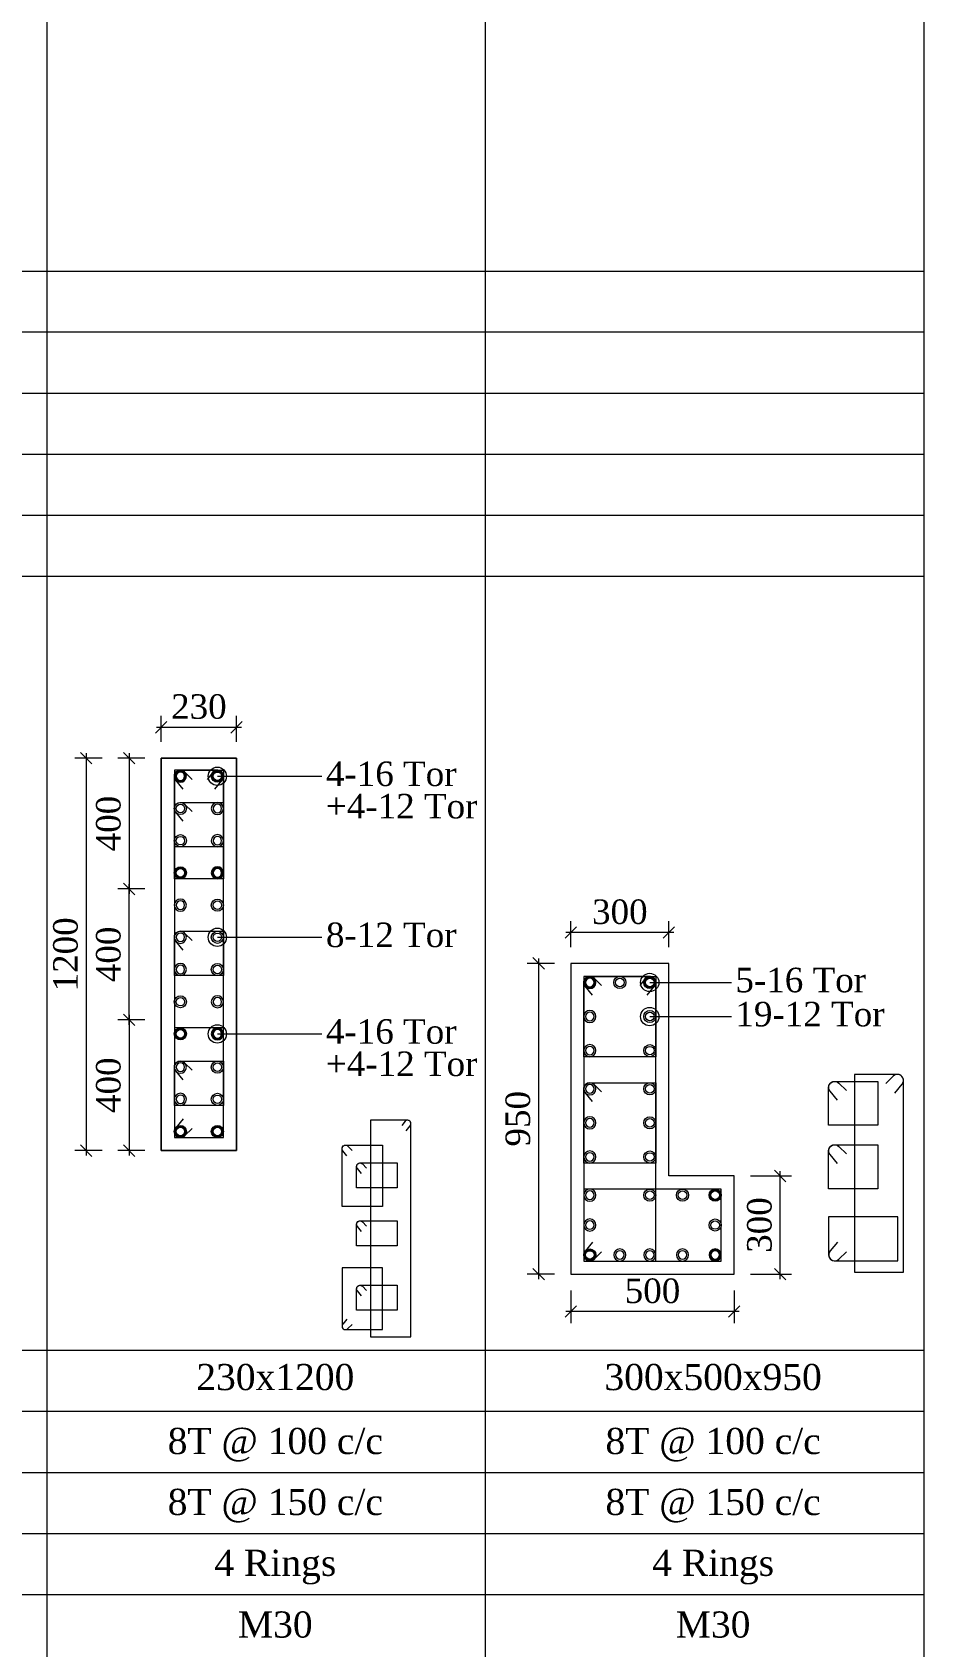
# Model space of a CAD drawing. Header units: metres. Extents: x 95882 to 260884, y 3603 to 81317.
# Drawn here: x 195343 to 198069, y 39131 to 44067 of the extents above; entities that cross this region are included whole.
import ezdxf
from ezdxf.enums import TextEntityAlignment as Align

# ---------------------------------------------------------------- set-up
doc = ezdxf.new("R2010")
doc.units = ezdxf.units.M
doc.header["$LTSCALE"] = 0.05
doc.header["$MEASUREMENT"] = 0
doc.header["$PDMODE"] = 34
doc.header["$PDSIZE"] = -2.5
doc.layers.get('0').update_dxf_attribs({"linetype": 'CONTINUOUS', "lineweight": 0})
doc.layers.get('DEFPOINTS').update_dxf_attribs({"linetype": 'CONTINUOUS'})
for name, color, linetype, lineweight in [('S-DIM-R', 7, 'CONTINUOUS', 9), ('S-SECTION', 5, 'CONTINUOUS', 5), ('S-SECTION MARK', 124, 'CONTINUOUS', 0), ('S-SHEET', 251, 'CONTINUOUS', 0), ('S-STEEL COL_DIA', 1, 'CONTINUOUS', 9), ('S-STEEL RING', 1, 'CONTINUOUS', 9), ('S-TEXT', 7, 'CONTINUOUS', 0), ('S-TEXT COL SIZE', 7, 'CONTINUOUS', 15), ('S-TEXT MIX', 1, 'CONTINUOUS', 15), ('S-TEXT RINGS', 7, 'CONTINUOUS', 15)]:
    doc.layers.add(name, color=color, linetype=linetype, lineweight=lineweight)
doc.styles.add('AAPL-ADRESS tahoma', font='tahoma.ttf')
doc.styles.add('S-ROMANS', font='times.ttf')
doc.styles.get("Standard").update_dxf_attribs({"font": 'times.ttf'})
doc.styles.add('TEXT', font='times.ttf')
doc.dimstyles.new('75mm', dxfattribs={"dimscale": 140, "dimtxt": 1, "dimasz": 0.35, "dimexe": 0.5, "dimexo": 1, "dimgap": 0.01, "dimtad": 0, "dimdec": 0, "dimzin": 12, "dimdsep": 46, "dimtxsty": 'AAPL-ADRESS tahoma', "dimblk": 'OBLIQUE', "dimcen": 0.35, "dimdle": 0.01, "dimse1": 1, "dimse2": 1, "dimclrd": 256, "dimclre": 256, "dimclrt": 256, "dimadec": 0, "dimazin": 3, "dimtfac": 1, "dimtdec": 0, "dimtmove": 1, "dimatfit": 3, "dimldrblk": 'DOTSMALL', "dimfxl": 1, "dimtolj": 1, "dimtzin": 0, "dimarcsym": 1})
doc.dimstyles.new('S_DIM', dxfattribs={"dimtxt": 75, "dimasz": 35, "dimexe": 35, "dimexo": 50, "dimgap": 25, "dimtad": 1, "dimdec": 0, "dimzin": 0, "dimdsep": 46, "dimtxsty": 'Standard', "dimblk": 'OBLIQUE', "dimcen": 0.09, "dimdle": 15, "dimclrd": 256, "dimclre": 256, "dimclrt": 256, "dimadec": 0, "dimazin": 0, "dimtfac": 1, "dimtdec": 0, "dimtofl": 0, "dimtmove": 0, "dimatfit": 3, "dimfxl": 1, "dimtolj": 1, "dimtzin": 0, "dimlwd": -1, "dimlwe": -1, "dimarcsym": 0})

# ---------------------------------------------------------------- blocks, each defined once
blk = doc.blocks.new('_Oblique')
at = {"color": 0, "linetype": 'ByBlock', "lineweight": -2}
blk.add_line((-0.5, -0.5), (0.5, 0.5), dxfattribs=at)
blk = doc.blocks.new('*D702')
at = {"layer": 'DEFPOINTS', "color": 0, "transparency": 16777216}
for p in [(196989.4, 41220.7, -0.1), (196891.1, 40270.7), (196989.4, 40270.7, -0.1)]:
    blk.add_point(p, dxfattribs=at)
at = {"layer": 'S-DIM-R', "transparency": 16777216}
for p, q in [((196939.4, 41220.7), (196856.1, 41220.7)), ((196891.1, 41235.7), (196891.1, 40255.7)), ((196939.4, 40270.7), (196856.1, 40270.7))]:
    blk.add_line(p, q, dxfattribs=at)
at = {"layer": 'S-DIM-R', "transparency": 16777216, "xscale": 35, "yscale": 35, "zscale": 35}
for p, rotation in [((196891.1, 41220.7), 90), ((196891.1, 40270.7), 270)]:
    blk.add_blockref('_Oblique', p, dxfattribs=dict(at, rotation=rotation))
at = {"layer": 'S-DIM-R', "transparency": 16777216, "insert": (196827.9, 40745.7), "char_height": 75, "attachment_point": 5, "rotation": 90}
blk.add_mtext('\\A1;950', dxfattribs=at)
blk = doc.blocks.new('*D703')
at = {"layer": 'DEFPOINTS', "color": 0, "transparency": 16777216}
for p in [(196989.4, 41314.9), (196989.4, 41220.7, 0), (197289.4, 41220.7, 0)]:
    blk.add_point(p, dxfattribs=at)
at = {"layer": 'S-DIM-R', "transparency": 16777216}
for p, q in [((197304.4, 41314.9), (196974.4, 41314.9)), ((196989.4, 41270.7), (196989.4, 41349.9)), ((197289.4, 41270.7), (197289.4, 41349.9))]:
    blk.add_line(p, q, dxfattribs=at)
at = {"layer": 'S-DIM-R', "transparency": 16777216, "xscale": 35, "yscale": 35, "zscale": 35, "rotation": 180}
blk.add_blockref('_Oblique', (196989.4, 41314.9), dxfattribs=at)
at = {"layer": 'S-DIM-R', "transparency": 16777216, "xscale": 35, "yscale": 35, "zscale": 35}
blk.add_blockref('_Oblique', (197289.4, 41314.9), dxfattribs=at)
at = {"layer": 'S-DIM-R', "transparency": 16777216, "insert": (197139.4, 41378.1), "char_height": 75, "attachment_point": 5}
blk.add_mtext('\\A1;300', dxfattribs=at)
blk = doc.blocks.new('*U5')
at = {"layer": 'S-STEEL COL_DIA'}
h = blk.add_hatch(color=256, dxfattribs=at)
h.dxf.hatch_style = 1
h.paths.add_polyline_path([(-18.5, 0, 1), (18.5, 0, 1)])
h.paths.add_polyline_path([(13, 0, -1), (-13, 0, -1)], flags=16)
at = {"layer": 'S-STEEL COL_DIA', "lineweight": 5}
for radius in [18.5, 13]:
    blk.add_circle((0, 0), radius, dxfattribs=at)
blk = doc.blocks.new('*U7')
at = {"layer": 'S-STEEL COL_DIA', "lineweight": 5}
for radius in [18.5, 13, 13]:
    blk.add_circle((0, 0), radius, dxfattribs=at)
blk = doc.blocks.new('*D723')
at = {"layer": 'DEFPOINTS', "color": 0, "transparency": 16777216}
for p in [(195737.4, 41048.2, -0.1), (195639.1, 40648.2), (195737.4, 40648.2, -0.1)]:
    blk.add_point(p, dxfattribs=at)
at = {"layer": 'S-DIM-R', "transparency": 16777216}
for p, q in [((195687.4, 41048.2), (195604.1, 41048.2)), ((195639.1, 41063.2), (195639.1, 40633.2)), ((195687.4, 40648.2), (195604.1, 40648.2))]:
    blk.add_line(p, q, dxfattribs=at)
at = {"layer": 'S-DIM-R', "transparency": 16777216, "xscale": 35, "yscale": 35, "zscale": 35}
for p, rotation in [((195639.1, 41048.2), 90), ((195639.1, 40648.2), 270)]:
    blk.add_blockref('_Oblique', p, dxfattribs=dict(at, rotation=rotation))
at = {"layer": 'S-DIM-R', "transparency": 16777216, "insert": (195576, 40848.2), "char_height": 75, "attachment_point": 5, "rotation": 90}
blk.add_mtext('\\A1;400', dxfattribs=at)
blk = doc.blocks.new('*D724')
at = {"layer": 'DEFPOINTS', "color": 0, "transparency": 16777216}
for p in [(195737.4, 41942.3), (195737.4, 41848.2, 0), (195967.4, 41848.2, 0)]:
    blk.add_point(p, dxfattribs=at)
at = {"layer": 'S-DIM-R', "transparency": 16777216}
for p, q in [((195737.4, 41898.2), (195737.4, 41977.3)), ((195967.4, 41898.2), (195967.4, 41977.3)), ((195982.4, 41942.3), (195722.4, 41942.3))]:
    blk.add_line(p, q, dxfattribs=at)
at = {"layer": 'S-DIM-R', "transparency": 16777216, "xscale": 35, "yscale": 35, "zscale": 35, "rotation": 180}
blk.add_blockref('_Oblique', (195737.4, 41942.3), dxfattribs=at)
at = {"layer": 'S-DIM-R', "transparency": 16777216, "xscale": 35, "yscale": 35, "zscale": 35}
blk.add_blockref('_Oblique', (195967.4, 41942.3), dxfattribs=at)
at = {"layer": 'S-DIM-R', "transparency": 16777216, "insert": (195852.4, 42005.5), "char_height": 75, "attachment_point": 5}
blk.add_mtext('\\A1;230', dxfattribs=at)
blk = doc.blocks.new('*D725')
at = {"layer": 'DEFPOINTS', "color": 0, "transparency": 16777216}
for p in [(195606.2, 41848.2, -0.1), (195507.9, 40648.2), (195606.2, 40648.2, -0.1)]:
    blk.add_point(p, dxfattribs=at)
at = {"layer": 'S-DIM-R', "transparency": 16777216}
for p, q in [((195507.9, 41863.2), (195507.9, 40633.2)), ((195556.2, 41848.2), (195472.9, 41848.2)), ((195556.2, 40648.2), (195472.9, 40648.2))]:
    blk.add_line(p, q, dxfattribs=at)
at = {"layer": 'S-DIM-R', "transparency": 16777216, "xscale": 35, "yscale": 35, "zscale": 35}
for p, rotation in [((195507.9, 41848.2), 90), ((195507.9, 40648.2), 270)]:
    blk.add_blockref('_Oblique', p, dxfattribs=dict(at, rotation=rotation))
at = {"layer": 'S-DIM-R', "transparency": 16777216, "insert": (195444.8, 41248.2), "char_height": 75, "attachment_point": 5, "rotation": 90}
blk.add_mtext('\\A1;1200', dxfattribs=at)
blk = doc.blocks.new('*D726')
at = {"layer": 'DEFPOINTS', "color": 0, "transparency": 16777216}
for p in [(195639.1, 41448.2), (195737.4, 41448.2, -0.1), (195737.4, 41048.2, -0.1)]:
    blk.add_point(p, dxfattribs=at)
at = {"layer": 'S-DIM-R', "transparency": 16777216}
for p, q in [((195639.1, 41033.2), (195639.1, 41463.2)), ((195687.4, 41448.2), (195604.1, 41448.2)), ((195687.4, 41048.2), (195604.1, 41048.2))]:
    blk.add_line(p, q, dxfattribs=at)
at = {"layer": 'S-DIM-R', "transparency": 16777216, "xscale": 35, "yscale": 35, "zscale": 35}
for p, rotation in [((195639.1, 41448.2), 90), ((195639.1, 41048.2), 270)]:
    blk.add_blockref('_Oblique', p, dxfattribs=dict(at, rotation=rotation))
at = {"layer": 'S-DIM-R', "transparency": 16777216, "insert": (195576, 41248.2), "char_height": 75, "attachment_point": 5, "rotation": 90}
blk.add_mtext('\\A1;400', dxfattribs=at)
blk = doc.blocks.new('*D727')
at = {"layer": 'DEFPOINTS', "color": 0, "transparency": 16777216}
for p in [(195737.4, 41848.2, -0.1), (195639.1, 41448.2), (195737.4, 41448.2, -0.1)]:
    blk.add_point(p, dxfattribs=at)
at = {"layer": 'S-DIM-R', "transparency": 16777216}
for p, q in [((195639.1, 41863.2), (195639.1, 41433.2)), ((195687.4, 41848.2), (195604.1, 41848.2)), ((195687.4, 41448.2), (195604.1, 41448.2))]:
    blk.add_line(p, q, dxfattribs=at)
at = {"layer": 'S-DIM-R', "transparency": 16777216, "xscale": 35, "yscale": 35, "zscale": 35}
for p, rotation in [((195639.1, 41848.2), 90), ((195639.1, 41448.2), 270)]:
    blk.add_blockref('_Oblique', p, dxfattribs=dict(at, rotation=rotation))
at = {"layer": 'S-DIM-R', "transparency": 16777216, "insert": (195576, 41648.2), "char_height": 75, "attachment_point": 5, "rotation": 90}
blk.add_mtext('\\A1;400', dxfattribs=at)
blk = doc.blocks.new('*D728')
at = {"layer": 'DEFPOINTS', "color": 0, "transparency": 16777216}
for p in [(196989.3, 40270.7, 0.1), (197489.3, 40270.7, 0.1), (196989.3, 40156.1)]:
    blk.add_point(p, dxfattribs=at)
at = {"layer": 'S-DIM-R', "transparency": 16777216}
for p, q in [((196989.3, 40220.7), (196989.3, 40121.1)), ((197489.3, 40220.7), (197489.3, 40121.1)), ((197504.3, 40156.1), (196974.3, 40156.1))]:
    blk.add_line(p, q, dxfattribs=at)
at = {"layer": 'S-DIM-R', "transparency": 16777216, "xscale": 35, "yscale": 35, "zscale": 35, "rotation": 180}
blk.add_blockref('_Oblique', (196989.3, 40156.1), dxfattribs=at)
at = {"layer": 'S-DIM-R', "transparency": 16777216, "xscale": 35, "yscale": 35, "zscale": 35}
blk.add_blockref('_Oblique', (197489.3, 40156.1), dxfattribs=at)
at = {"layer": 'S-DIM-R', "transparency": 16777216, "insert": (197239.3, 40219.2), "char_height": 75, "attachment_point": 5}
blk.add_mtext('\\A1;500', dxfattribs=at)
blk = doc.blocks.new('*D729')
at = {"layer": 'DEFPOINTS', "color": 0, "transparency": 16777216}
for p in [(197489.3, 40570.7, 0.1), (197629.7, 40570.7), (197489.3, 40270.7, 0.1)]:
    blk.add_point(p, dxfattribs=at)
at = {"layer": 'S-DIM-R', "transparency": 16777216}
for p, q in [((197629.7, 40255.7), (197629.7, 40585.7)), ((197539.3, 40570.7), (197664.7, 40570.7)), ((197539.3, 40270.7), (197664.7, 40270.7))]:
    blk.add_line(p, q, dxfattribs=at)
at = {"layer": 'S-DIM-R', "transparency": 16777216, "xscale": 35, "yscale": 35, "zscale": 35}
for p, rotation in [((197629.7, 40570.7), 90), ((197629.7, 40270.7), 270)]:
    blk.add_blockref('_Oblique', p, dxfattribs=dict(at, rotation=rotation))
at = {"layer": 'S-DIM-R', "transparency": 16777216, "insert": (197566.5, 40420.7), "char_height": 75, "attachment_point": 5, "rotation": 90}
blk.add_mtext('\\A1;300', dxfattribs=at)

msp = doc.modelspace()

# ---------------------------------------------------------------- linework, layer by layer
at = {"layer": 'S-SECTION'}
for points, elevation in [([(195737.4, 40648.2), (195967.4, 40648.2), (195967.4, 41848.2), (195737.4, 41848.2)], 0.2), ([(195967.4, 40648.2), (195737.4, 40648.2), (195737.4, 41848.2), (195967.4, 41848.2)], 0.2), ([(197289.3, 41220.7), (196989.3, 41220.7), (196989.3, 40270.7), (197489.3, 40270.7), (197489.3, 40570.7), (197289.3, 40570.7)], 0.1)]:
    msp.add_lwpolyline(points, close=True, dxfattribs=dict(at, elevation=elevation))
at = {"layer": 'S-SHEET'}
for p, q in [((195387.3, 49003.5, 0.4), (195387.3, 9408.8, 0.3)), ((195387.3, 49003.5, 0.4), (195387.3, 9408.8, 0.3)), ((195387.3, 49003.5, 0.4), (195387.3, 9408.8, 0.3)), ((195387.3, 49003.5, 0.4), (195387.3, 9408.8, 0.3)), ((195387.3, 49003.5, 0.5), (195387.3, 9408.8, 0.4)), ((195387.3, 49003.5, 0.5), (195387.3, 9408.8, 0.4)), ((195387.3, 49003.5, 0.5), (195387.3, 9408.8, 0.4)), ((195387.3, 49003.5, 0.5), (195387.3, 9408.8, 0.4)), ((195387.3, 49003.5, 0.5), (195387.3, 9408.8, 0.4)), ((195387.3, 49003.5, 0.5), (195387.3, 9408.8, 0.4)), ((195387.3, 49003.5, 0.5), (195387.3, 9408.8, 0.4)), ((195387.3, 49003.5, 0.5), (195387.3, 9408.8, 0.4)), ((195387.3, 49003.5, 0.5), (195387.3, 9408.8, 0.4)), ((195387.3, 49003.5, 0.5), (195387.3, 9408.8, 0.4)), ((195387.3, 49003.5, 0.5), (195387.3, 9408.8, 0.4)), ((196727.9, 49003.5, 0), (196727.9, 8286.5, -0.1)), ((177084.5, 43337.4, 0), (198068.5, 43337.4, -0.1)), ((177084.5, 43151.3, 0), (198068.5, 43151.3, -0.1)), ((177084.5, 43151.3, 0), (198068.5, 43151.3, -0.1)), ((177084.5, 42964.2, 0), (198068.5, 42964.2, -0.1)), ((177691.8, 42777.6, 0), (198068.5, 42777.6, -0.1)), ((177084.5, 42591, 0), (198068.5, 42591, -0.1)), ((177084.5, 40037.9, 0), (198068.5, 40037.9, -0.1)), ((177084.5, 39851.7, 0), (198068.5, 39851.7, -0.1)), ((177084.5, 39851.7, 0), (198068.5, 39851.7, -0.1)), ((177084.5, 39664.6, 0), (198068.5, 39664.6, -0.1)), ((177691.8, 39478, 0), (198068.5, 39478, -0.1)), ((177084.5, 39291.4, 0), (198068.5, 39291.4, -0.1))]:
    msp.add_line(p, q, dxfattribs=at)
at = {"layer": 'S-SHEET', "color": 0}
for p, q in [((198068.5, 49003.5, 0), (198068.5, 8286.5, -0.1)), ((177084.5, 42404.4, 0), (198068.5, 42404.4, -0.1))]:
    msp.add_line(p, q, dxfattribs=at)
at = {"layer": 'S-STEEL RING'}
for points, elevation in [([(195900.7, 41753.7), (195923.2, 41781.1, 0.633211), (195908.9, 41811.2), (195777.4, 41811.2), (195777.4, 40688.2), (195927.4, 40688.2), (195927.4, 41792.8, 0.666768), (195895.9, 41805.9), (195878.1, 41783.2)], 0.2), ([(197222.7, 41123.2), (197245.2, 41150.6, 0.633211), (197230.9, 41180.7), (197029.4, 41180.7), (197029.4, 40310.7), (197249.4, 40310.7), (197249.4, 41162.3, 0.666768), (197217.9, 41175.4), (197200.1, 41152.7)], 0.1), ([(197979.9, 40823.9), (198002.4, 40851.2, 0.633211), (197988.1, 40881.4), (197856.6, 40881.4), (197856.6, 40276.6), (198006.6, 40276.6), (198006.6, 40862.9, 0.666768), (197975.1, 40876), (197952.3, 40853.4)], 0.2), ([(197979.9, 40823.9), (198002.4, 40851.2, 0.633211), (197988.1, 40881.4), (197856.6, 40881.4), (197856.6, 40276.6), (198006.6, 40276.6), (198006.6, 40862.9, 0.666768), (197975.1, 40876), (197952.3, 40853.4)], 0.2), ([(196485.9, 40708.8), (196498.5, 40724.2, 0.633211), (196490.5, 40741.1), (196377.1, 40741.1), (196377.1, 40078.7), (196500.9, 40078.7), (196500.9, 40730.8, 0.666768), (196483.2, 40738.1), (196473.2, 40725.4)], 0.1), ([(196485.9, 40708.8), (196498.5, 40724.2, 0.633211), (196490.5, 40741.1), (196377.1, 40741.1), (196377.1, 40078.7), (196500.9, 40078.7), (196500.9, 40730.8, 0.666768), (196483.2, 40738.1), (196473.2, 40725.4)], 0.1)]:
    msp.add_lwpolyline(points, format="xyb", dxfattribs=dict(at, elevation=elevation))
at = {"layer": 'S-STEEL RING', "color": 4}
for points, elevation in [([(195804, 41753.7), (195781.6, 41781.1, -0.633211), (195795.8, 41811.2), (195927.4, 41811.2), (195927.4, 41478.9), (195777.4, 41478.9), (195777.4, 41792.8, -0.666768), (195808.8, 41805.9), (195831.6, 41783.2)], 0.2), ([(195804, 40745.7), (195781.6, 40718.3, 0.633211), (195795.8, 40688.2), (195927.4, 40688.2), (195927.4, 41023.5), (195777.4, 41023.5), (195777.4, 40706.6, 0.666768), (195808.8, 40693.5), (195831.6, 40716.2)], 0.2), ([(196305.1, 40632.5), (196292.5, 40647.9, -0.633211), (196300.5, 40664.9), (196413.9, 40664.9), (196413.9, 40477.9), (196290.1, 40477.9), (196290.1, 40654.5, -0.666768), (196307.8, 40661.9), (196320.7, 40649.1)], 0.1), ([(196305.1, 40133.4), (196292.5, 40118, 0.633211), (196300.5, 40101), (196413.9, 40101), (196413.9, 40289.7), (196290.1, 40289.7), (196290.1, 40111.4, 0.666768), (196307.8, 40104), (196320.7, 40116.8)], 0.1)]:
    msp.add_lwpolyline(points, format="xyb", dxfattribs=dict(at, elevation=elevation))
at = {"layer": 'S-STEEL RING', "color": 3}
for points, elevation in [([(195804, 41655.2), (195781.6, 41682.6, -0.633211), (195795.8, 41712.8), (195927.4, 41712.8), (195927.4, 41577.4), (195777.4, 41577.4), (195777.4, 41694.3, -0.666768), (195808.8, 41707.4), (195831.6, 41684.8)], 0.2), ([(195804, 41261.4), (195781.6, 41288.8, -0.633211), (195795.8, 41318.9), (195927.4, 41318.9), (195927.4, 41183.5), (195777.4, 41183.5), (195777.4, 41300.5, -0.666768), (195808.8, 41313.6), (195831.6, 41290.9)], 0.2), ([(197056, 41123.2), (197033.5, 41150.6, -0.633211), (197047.8, 41180.7), (197249.4, 41180.7), (197249.4, 40935.3), (197029.4, 40935.3), (197029.4, 41162.3, -0.666768), (197060.8, 41175.4), (197083.6, 41152.7)], 0.1), ([(195804, 40864.5), (195781.6, 40891.8, -0.633211), (195795.8, 40922), (195927.4, 40922), (195927.4, 40786.6), (195777.4, 40786.6), (195777.4, 40903.5, -0.666768), (195808.8, 40916.6), (195831.6, 40894)], 0.2), ([(197056, 40798.1), (197033.5, 40825.5, -0.633211), (197047.8, 40855.6), (197249.4, 40855.6), (197249.4, 40610.2), (197029.4, 40610.2), (197029.4, 40837.2, -0.666768), (197060.8, 40850.3), (197083.6, 40827.6)], 0.1), ([(197804.5, 40802.5), (197782.1, 40829.9, -0.633211), (197796.3, 40860), (197927.9, 40860), (197927.9, 40725.6), (197777.9, 40725.6), (197777.9, 40841.6, -0.666768), (197809.3, 40854.7), (197832.2, 40832)], 0.2), ([(197804.5, 40608.8), (197782.1, 40636.1, -0.633211), (197796.3, 40666.3), (197927.9, 40666.3), (197927.9, 40531.8), (197777.9, 40531.8), (197777.9, 40647.8, -0.666768), (197809.3, 40660.9), (197832.2, 40638.3)], 0.2), ([(196349.7, 40578.2), (196337.1, 40593.6, -0.633211), (196345.1, 40610.6), (196458.5, 40610.6), (196458.5, 40534.4), (196334.7, 40534.4), (196334.7, 40600.2, -0.666768), (196352.4, 40607.5), (196365.3, 40594.8)], 0.1), ([(197056, 40368.3), (197033.5, 40340.9, 0.633211), (197047.8, 40310.7), (197449.3, 40310.7), (197449.3, 40530.7), (197029.4, 40530.7), (197029.4, 40329.2, 0.666768), (197060.8, 40316.1), (197083.6, 40338.7)], 0.1), ([(196349.7, 40401.1), (196337.1, 40416.5, -0.633211), (196345.1, 40433.5), (196458.5, 40433.5), (196458.5, 40357.3), (196334.7, 40357.3), (196334.7, 40423.1, -0.666768), (196352.4, 40430.5), (196365.3, 40417.7)], 0.1), ([(197804.5, 40368.7), (197782.1, 40341.4, 0.633211), (197796.3, 40311.2), (197989.8, 40311.2), (197989.8, 40445.7), (197777.9, 40445.7), (197777.9, 40329.7, 0.666768), (197809.3, 40316.6), (197832.2, 40339.2)], 0.2), ([(196349.7, 40204.1), (196337.1, 40219.5, -0.633211), (196345.1, 40236.5), (196458.5, 40236.5), (196458.5, 40160.4), (196334.7, 40160.4), (196334.7, 40226.1, -0.666768), (196352.4, 40233.5), (196365.3, 40220.7)], 0.1)]:
    msp.add_lwpolyline(points, format="xyb", dxfattribs=dict(at, elevation=elevation))

# ---------------------------------------------------------------- block references
at = {"layer": 'S-STEEL COL_DIA', "xscale": -1}
for name, p in [('*U5', (195795.8, 41792.8, 0.2)), ('*U7', (195795.8, 41398.9, 0.2)), ('*U7', (195795.8, 41300.5, 0.2)), ('*U7', (195795.8, 41202, 0.2)), ('*U5', (197047.8, 41162.3, 0.1)), ('*U7', (197047.8, 41058.1, 0.1)), ('*U7', (197047.8, 40954, 0.1)), ('*U7', (195795.8, 40903.5, 0.2)), ('*U7', (195795.8, 40805.1, 0.2)), ('*U7', (197047.8, 40837.2, 0.1)), ('*U7', (197047.8, 40733, 0.1)), ('*U7', (197047.8, 40628.9, 0.1)), ('*U7', (197047.8, 40512.1, 0.1)), ('*U7', (197047.8, 40420.7, 0.1))]:
    msp.add_blockref(name, p, dxfattribs=at)
at = {"layer": 'S-STEEL COL_DIA'}
for name, p in [('*U5', (195908.9, 41792.8, 0.2)), ('*U7', (195908.9, 41398.9, 0.2)), ('*U7', (195908.9, 41300.5, 0.2)), ('*U7', (195908.9, 41202, 0.2)), ('*U7', (197139.4, 41162.3, 0.1)), ('*U5', (197230.9, 41162.3, 0.1)), ('*U7', (197230.9, 41058.1, 0.1)), ('*U7', (197230.9, 40954, 0.1)), ('*U7', (195908.9, 40903.5, 0.2)), ('*U7', (195908.9, 40805.1, 0.2)), ('*U7', (197230.9, 40837.2, 0.1)), ('*U5', (195908.9, 40706.6, 0.2)), ('*U7', (197230.9, 40733, 0.1)), ('*U7', (197230.9, 40628.9, 0.1)), ('*U7', (197230.9, 40512.1, 0.1)), ('*U7', (197330.9, 40512.1, 0.1)), ('*U5', (197430.9, 40512.1, 0.2)), ('*U7', (197430.9, 40420.7, 0.1))]:
    msp.add_blockref(name, p, dxfattribs=at)
at = {"layer": 'S-STEEL COL_DIA', "rotation": 180}
for name, p in [('*U7', (195795.8, 41694.3, 0.2)), ('*U7', (195795.8, 41595.9, 0.2)), ('*U5', (195795.8, 41497.4, 0.2)), ('*U7', (195795.8, 41103.5, 0.2)), ('*U5', (195795.8, 41005.1, 0.2)), ('*U5', (195795.8, 40706.6, 0.2)), ('*U5', (197047.8, 40329.2, 0.1))]:
    msp.add_blockref(name, p, dxfattribs=at)
at = {"layer": 'S-STEEL COL_DIA', "xscale": -1, "rotation": 180}
for name, p in [('*U7', (195908.9, 41694.3, 0.2)), ('*U7', (195908.9, 41595.9, 0.2)), ('*U5', (195908.9, 41497.4, 0.2)), ('*U7', (195908.9, 41103.5, 0.2)), ('*U5', (195908.9, 41005.1, 0.2)), ('*U7', (197139.4, 40329.2, 0.1)), ('*U7', (197230.9, 40329.2, 0.1)), ('*U7', (197330.9, 40329.2, 0.1)), ('*U5', (197430.9, 40329.2, 0.1))]:
    msp.add_blockref(name, p, dxfattribs=at)

# ---------------------------------------------------------------- texts
at = {"layer": 'S-TEXT', "color": 7, "style": 'TEXT'}
for s, p in [('4-16 Tor ', (196240.8, 41762.9, 0.2)), ('+4-12 Tor ', (196240.8, 41664, 0.2)), ('8-12 Tor ', (196240.8, 41270.5, 0.2)), ('5-16 Tor ', (197492.8, 41132.4, 0.1)), ('19-12 Tor ', (197492.8, 41028.2, 0.1)), ('4-16 Tor ', (196240.8, 40975.1, 0.2)), ('+4-12 Tor ', (196240.8, 40876.3, 0.2))]:
    msp.add_text(s, height=75, dxfattribs=at).set_placement(p)
at = {"layer": 'S-TEXT COL SIZE', "color": 5, "style": 'S-ROMANS'}
msp.add_text('230x1200', height=80, dxfattribs=at).set_placement((196086.1, 39956, 0.3), align=Align.MIDDLE_CENTER)
at = {"layer": 'S-TEXT COL SIZE', "color": 2, "style": 'S-ROMANS'}
msp.add_text('300x500x950', height=80, dxfattribs=at).set_placement((197424.6, 39956, 0.1), align=Align.MIDDLE_CENTER)
at = {"layer": 'S-TEXT MIX', "style": 'S-ROMANS'}
for p in [(196086.1, 39199.4, 0.3), (197424.6, 39199.4, 0.1)]:
    msp.add_text('M30', height=80, dxfattribs=at).set_placement(p, align=Align.MIDDLE_CENTER)
at = {"layer": 'S-TEXT RINGS', "style": 'S-ROMANS'}
for s, p in [('8T @ 100 c/c', (196086.1, 39760.5, 0.3)), ('8T @ 100 c/c', (197424.6, 39760.5, 0.1)), ('8T @ 150 c/c', (196086.1, 39574.1, 0.4)), ('8T @ 150 c/c', (197424.6, 39574.1, 0.1)), ('4 Rings', (196086.1, 39388.1, 0.3)), ('4 Rings', (197424.6, 39388.1, 0.1))]:
    msp.add_text(s, height=80, dxfattribs=at).set_placement(p, align=Align.MIDDLE_CENTER)

# ---------------------------------------------------------------- dimensions: what is measured, and where the dimension line sits
at = {"layer": 'S-DIM-R'}
for base, p1, p2, picture, middle in [((195737.4, 41942.3, 0.2), (195967.4, 41848.2, 0.2), (195737.4, 41848.2, 0.2), '*D724', (195852.4, 42005.5, 0.2)), ((196989.4, 41314.9, 0.1), (197289.4, 41220.7, 0.1), (196989.4, 41220.7, 0.1), '*D703', (197139.4, 41378.1, 0.1)), ((196989.3, 40156.1, 0), (197489.3, 40270.7, 0.1), (196989.3, 40270.7, 0.1), '*D728', (197239.3, 40219.2, 0))]:
    dim = msp.add_linear_dim(base=base, p1=p1, p2=p2, dimstyle='S_DIM', dxfattribs=at)
    dim.commit()
    dim.dimension.update_dxf_attribs({"geometry": picture, "text_midpoint": middle})
for base, p1, p2, angle, picture, middle in [((195507.9, 40648.2, 0.3), (195606.2, 41848.2, 0.2), (195606.2, 40648.2, 0.2), 90, '*D725', (195444.8, 41248.2, 0.3)), ((195639.1, 41448.2, 0.3), (195737.4, 41848.2, 0.2), (195737.4, 41448.2, 0.2), 90, '*D727', (195576, 41648.2, 0.3)), ((195639.1, 41448.2, 0.3), (195737.4, 41048.2, 0.2), (195737.4, 41448.2, 0.2), 270, '*D726', (195576, 41248.2, 0.3)), ((196891.1, 40270.7, 0.2), (196989.4, 41220.7, 0.1), (196989.4, 40270.7, 0.1), 90, '*D702', (196827.9, 40745.7, 0.2)), ((195639.1, 40648.2, 0.3), (195737.4, 41048.2, 0.2), (195737.4, 40648.2, 0.2), 90, '*D723', (195576, 40848.2, 0.3)), ((197629.7, 40570.7, 0), (197489.3, 40270.7, 0.1), (197489.3, 40570.7, 0.1), 90, '*D729', (197566.5, 40420.7, 0))]:
    dim = msp.add_linear_dim(base=base, p1=p1, p2=p2, angle=angle, dimstyle='S_DIM', dxfattribs=at)
    dim.commit()
    dim.dimension.update_dxf_attribs({"geometry": picture, "text_midpoint": middle})

# ---------------------------------------------------------------- leaders
at = {"layer": 'S-SECTION MARK', "linetype": 'ByBlock'}
for points in [[(195908.9, 41792.8, 0.2), (196228.6, 41792.8, 0.2)], [(195908.9, 41300.5, 0.2), (196228.6, 41300.5, 0.2)], [(197230.9, 41162.3, 0.1), (197480.6, 41162.3, 0.1)], [(197230.9, 41058.1, 0.1), (197480.6, 41058.1, 0.1)], [(195908.9, 41005.1, 0.2), (196228.6, 41005.1, 0.2)]]:
    msp.add_leader(points, dimstyle='75mm', override={"dimasz": 0.4, "dimldrblk": 'Origin', "dimfxlon": 1, "dimlwd": 0}, dxfattribs=at)

doc.saveas('drawing.dxf')
